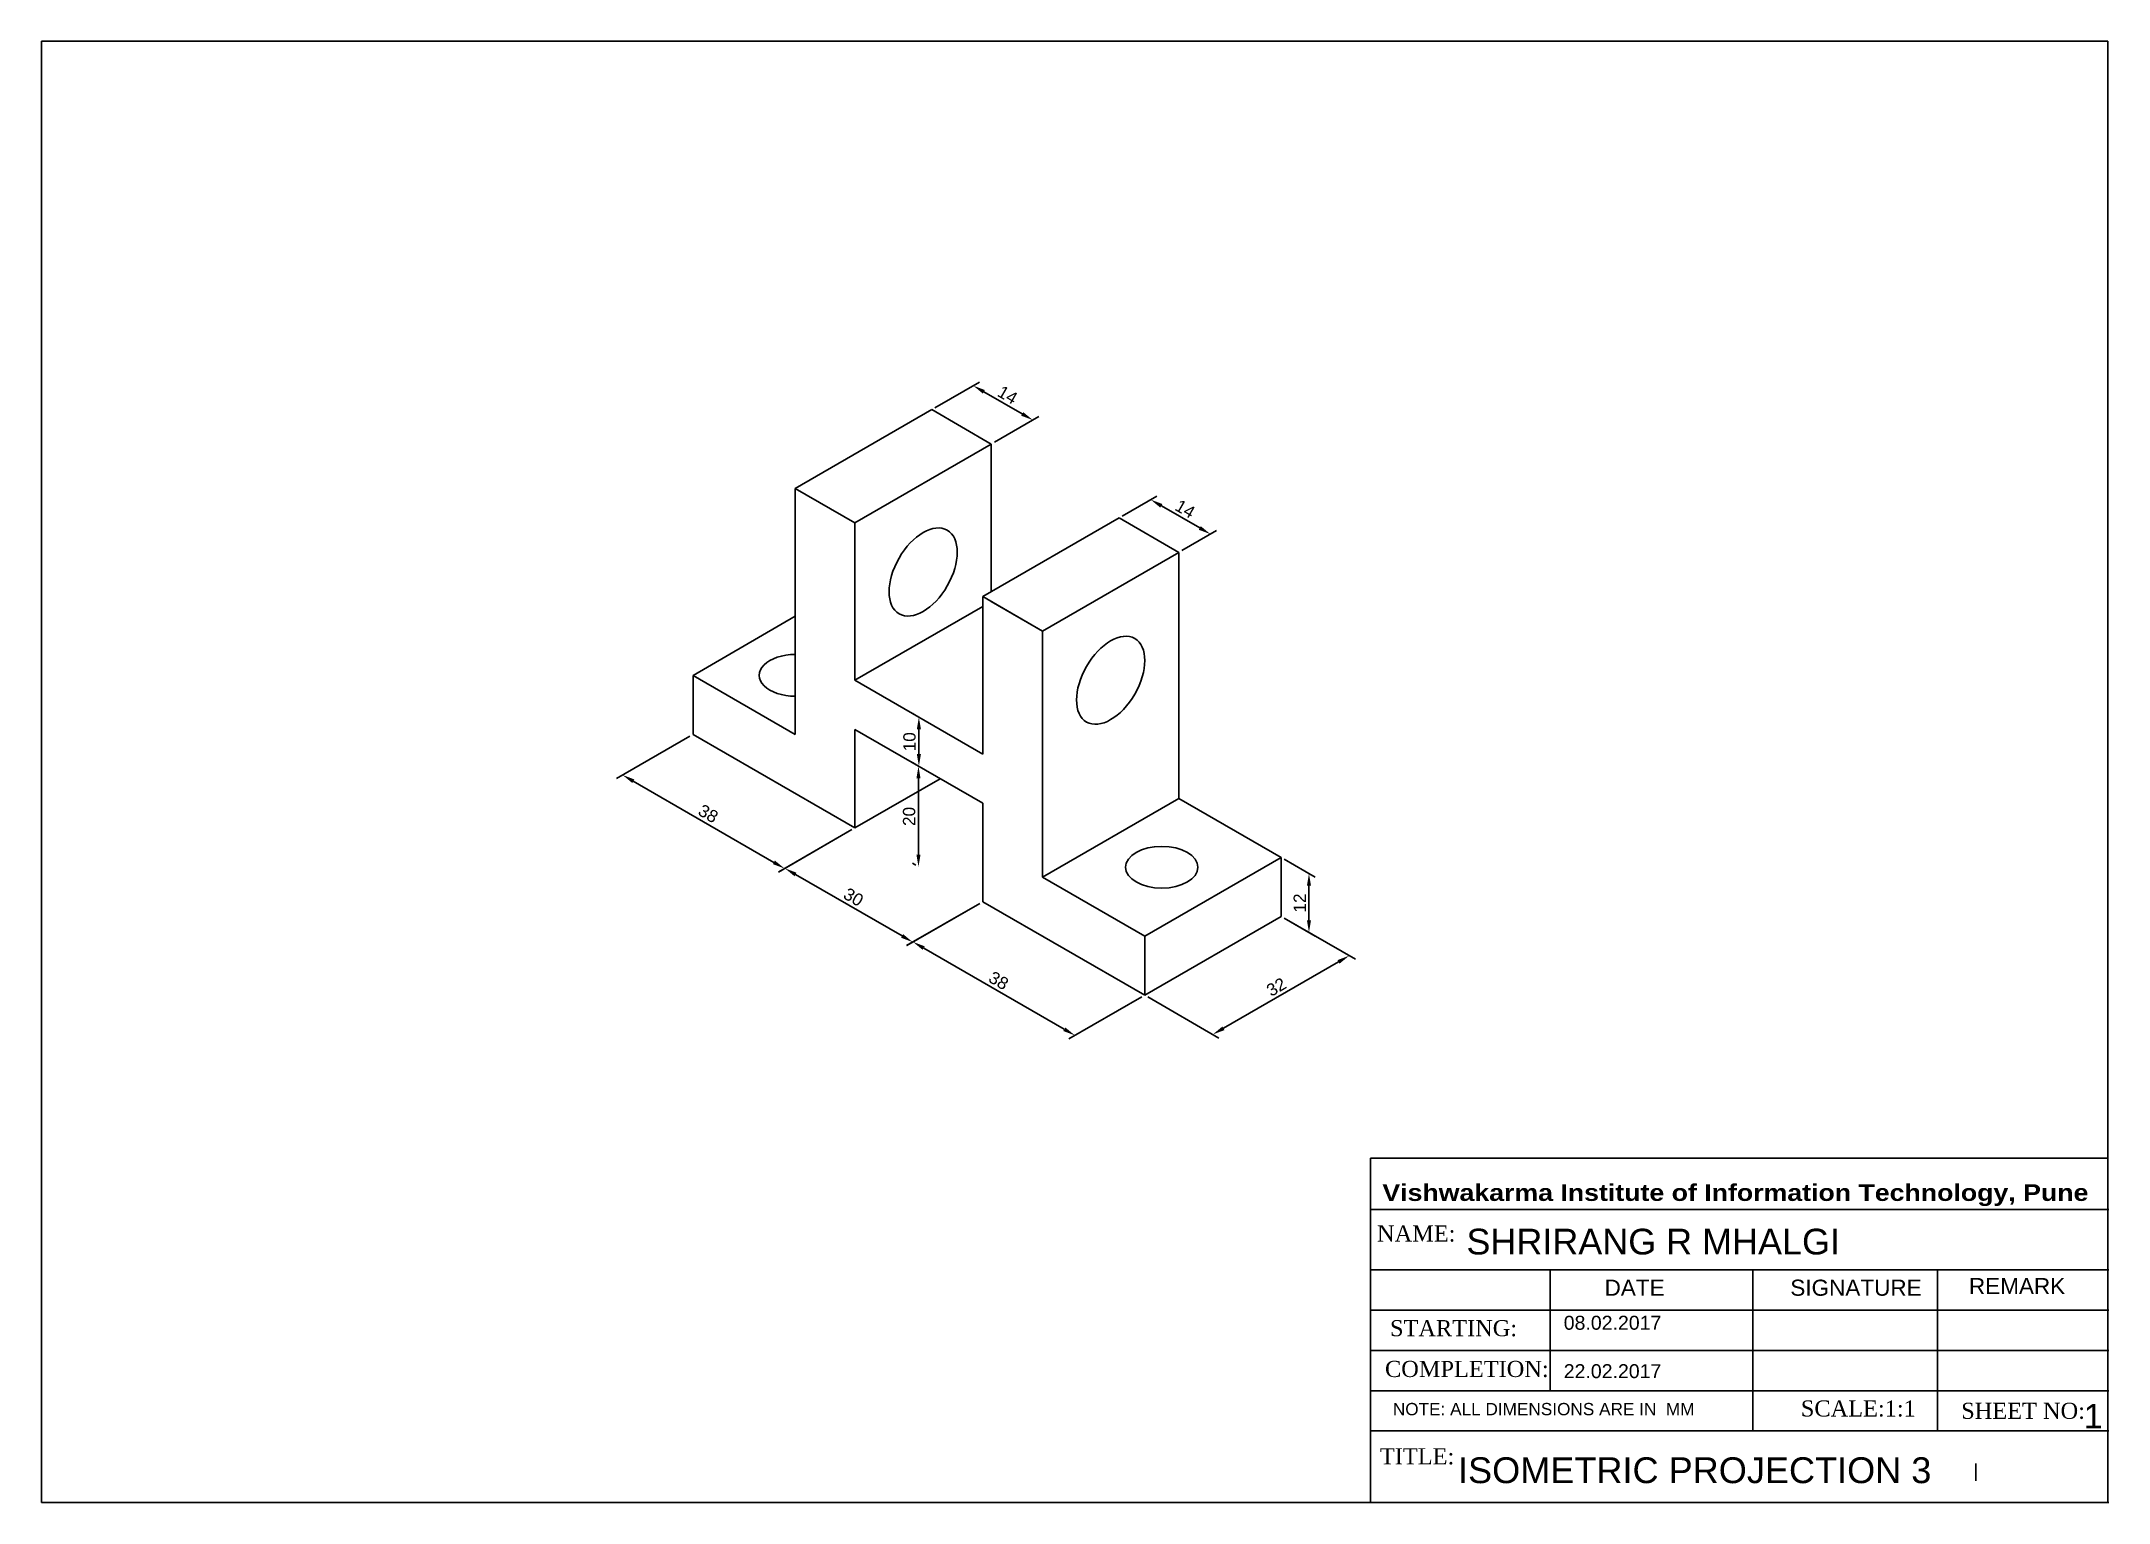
# Model space of a CAD drawing. Header units: inches. Extents: x 0 to 420, y 0 to 297.
import ezdxf

# ---------------------------------------------------------------- set-up
doc = ezdxf.new("R2010")
doc.units = ezdxf.units.IN
doc.header["$MEASUREMENT"] = 0
doc.styles.get("Standard").update_dxf_attribs({"font": 'arial.ttf'})
doc.dimstyles.new('ISO-25', dxfattribs={"dimtxt": 2.5, "dimasz": 2.5, "dimexe": 1.25, "dimexo": 0.625, "dimtad": 1, "dimdec": 0, "dimtxsty": 'Standard', "dimcen": 2.5, "dimadec": 0, "dimazin": 0, "dimtfac": 1, "dimtdec": 0, "dimtmove": 0, "dimatfit": 3, "dimfxl": 1, "dimarcsym": 0})

# ---------------------------------------------------------------- blocks, each defined once
blk = doc.blocks.new('*D2')
at = {"color": 0, "lineweight": -2, "transparency": 16777216}
for p, q in [((219.67, 200.59), (226.7, 204.66)), ((227.62, 202.69), (235.41, 198.19)), ((231.79, 193.59), (238.83, 197.66))]:
    blk.add_line(p, q, dxfattribs=at)
at = {"color": 0, "transparency": 16777216}
for points in [[(227.83, 203.05), (227.41, 202.32), (225.45, 203.94)], [(235.62, 198.55), (235.21, 197.82), (237.58, 196.94)]]:
    blk.add_solid(points, dxfattribs=at)
at = {"layer": 'Defpoints', "color": 0, "transparency": 16777216}
for p in [(219.04, 200.23), (237.58, 196.94), (231.17, 193.23)]:
    blk.add_point(p, dxfattribs=at)
at = {"color": 0, "transparency": 16777216, "insert": (232.46, 202.06), "char_height": 2.5, "attachment_point": 5, "rotation": 330}
blk.add_mtext('14', dxfattribs=at)
blk = doc.blocks.new('*D3')
at = {"color": 0, "lineweight": -2, "transparency": 16777216}
for p, q in [((181.56, 222.59), (190.63, 227.83)), ((191.54, 225.86), (199.34, 221.36)), ((193.69, 215.59), (202.75, 220.83))]:
    blk.add_line(p, q, dxfattribs=at)
at = {"color": 0, "transparency": 16777216}
for points in [[(191.75, 226.22), (191.34, 225.5), (189.38, 227.11)], [(199.55, 221.72), (199.13, 221), (201.5, 220.11)]]:
    blk.add_solid(points, dxfattribs=at)
at = {"layer": 'Defpoints', "color": 0, "transparency": 16777216}
for p in [(180.94, 222.23), (201.5, 220.11), (193.06, 215.23)]:
    blk.add_point(p, dxfattribs=at)
at = {"color": 0, "transparency": 16777216, "insert": (196.38, 225.23), "char_height": 2.5, "attachment_point": 5, "rotation": 330}
blk.add_mtext('14', dxfattribs=at)
blk = doc.blocks.new('*D4')
at = {"color": 0, "lineweight": -2, "transparency": 16777216}
for p, q in [((131.82, 155.87), (116.88, 147.25)), ((120.3, 146.72), (148.87, 130.22)), ((164.73, 136.87), (149.79, 128.25))]:
    blk.add_line(p, q, dxfattribs=at)
at = {"color": 0, "transparency": 16777216}
for points in [[(120.5, 147.08), (120.09, 146.36), (118.13, 147.97)], [(149.08, 130.58), (148.67, 129.86), (151.04, 128.97)]]:
    blk.add_solid(points, dxfattribs=at)
at = {"layer": 'Defpoints', "color": 0, "transparency": 16777216}
for p in [(132.44, 156.23), (165.35, 137.23), (151.04, 128.97)]:
    blk.add_point(p, dxfattribs=at)
at = {"color": 0, "transparency": 16777216, "insert": (135.54, 140.12), "char_height": 2.5, "attachment_point": 5, "rotation": 330}
blk.add_mtext('38', dxfattribs=at)
blk = doc.blocks.new('*D5')
at = {"color": 0, "lineweight": -2, "transparency": 16777216}
for p, q in [((164.73, 136.87), (149.86, 128.29)), ((153.28, 127.76), (174.93, 115.26)), ((190.71, 121.87), (175.84, 113.29))]:
    blk.add_line(p, q, dxfattribs=at)
at = {"color": 0, "transparency": 16777216}
for points in [[(153.48, 128.12), (153.07, 127.4), (151.11, 129.01)], [(175.14, 115.62), (174.72, 114.9), (177.09, 114.01)]]:
    blk.add_solid(points, dxfattribs=at)
at = {"layer": 'Defpoints', "color": 0, "transparency": 16777216}
for p in [(165.35, 137.23), (191.33, 122.23), (177.09, 114.01)]:
    blk.add_point(p, dxfattribs=at)
at = {"color": 0, "transparency": 16777216, "insert": (165.05, 123.16), "char_height": 2.5, "attachment_point": 5, "rotation": 330}
blk.add_mtext('30', dxfattribs=at)
blk = doc.blocks.new('*D6')
at = {"color": 0, "lineweight": -2, "transparency": 16777216}
for p, q in [((190.71, 121.87), (175.9, 113.33)), ((179.32, 112.8), (207.89, 96.3)), ((223.62, 102.87), (208.81, 94.33))]:
    blk.add_line(p, q, dxfattribs=at)
at = {"color": 0, "transparency": 16777216}
for points in [[(179.52, 113.16), (179.11, 112.44), (177.15, 114.05)], [(208.1, 96.66), (207.69, 95.94), (210.06, 95.05)]]:
    blk.add_solid(points, dxfattribs=at)
at = {"layer": 'Defpoints', "color": 0, "transparency": 16777216}
for p in [(191.33, 122.23), (224.24, 103.23), (210.06, 95.05)]:
    blk.add_point(p, dxfattribs=at)
at = {"color": 0, "transparency": 16777216, "insert": (194.56, 106.19), "char_height": 2.5, "attachment_point": 5, "rotation": 330}
blk.add_mtext('38', dxfattribs=at)
blk = doc.blocks.new('*D7')
at = {"color": 0, "lineweight": -2, "transparency": 16777216}
for p, q in [((252.58, 118.87), (267.04, 110.52)), ((240.24, 96.5), (263.63, 110)), ((224.87, 102.87), (239.33, 94.52))]:
    blk.add_line(p, q, dxfattribs=at)
at = {"color": 0, "transparency": 16777216}
for points in [[(263.42, 110.36), (263.83, 109.63), (265.79, 111.25)], [(240.03, 96.86), (240.45, 96.13), (238.08, 95.25)]]:
    blk.add_solid(points, dxfattribs=at)
at = {"layer": 'Defpoints', "color": 0, "transparency": 16777216}
for p in [(251.95, 119.23), (265.79, 111.25), (224.24, 103.23)]:
    blk.add_point(p, dxfattribs=at)
at = {"color": 0, "transparency": 16777216, "insert": (250.98, 104.89), "char_height": 2.5, "attachment_point": 5, "rotation": 30}
blk.add_mtext('32', dxfattribs=at)
blk = doc.blocks.new('*D8')
at = {"color": 0, "lineweight": -2, "transparency": 16777216}
for p, q in [((177.72, 160.09), (177.09, 160.46)), ((178.34, 152.23), (178.34, 157.23)), ((177.72, 150.09), (177.09, 150.46))]:
    blk.add_line(p, q, dxfattribs=at)
at = {"color": 0, "transparency": 16777216}
for points in [[(177.92, 157.23), (178.76, 157.23), (178.34, 159.73)], [(177.92, 152.23), (178.76, 152.23), (178.34, 149.73)]]:
    blk.add_solid(points, dxfattribs=at)
at = {"layer": 'Defpoints', "color": 0, "transparency": 16777216}
for p in [(178.34, 159.73), (178.34, 159.73), (178.34, 149.73)]:
    blk.add_point(p, dxfattribs=at)
at = {"color": 0, "transparency": 16777216, "insert": (176.44, 154.73), "char_height": 2.5, "attachment_point": 5, "rotation": 90}
blk.add_mtext('10', dxfattribs=at)
blk = doc.blocks.new('*D9')
at = {"color": 0, "lineweight": -2, "transparency": 16777216}
for p, q in [((252.58, 130.87), (258.87, 127.24)), ((257.62, 125.46), (257.62, 118.46)), ((252.58, 118.87), (258.87, 115.24))]:
    blk.add_line(p, q, dxfattribs=at)
at = {"color": 0, "transparency": 16777216}
for points in [[(257.2, 125.46), (258.03, 125.46), (257.62, 127.96)], [(257.2, 118.46), (258.03, 118.46), (257.62, 115.96)]]:
    blk.add_solid(points, dxfattribs=at)
at = {"layer": 'Defpoints', "color": 0, "transparency": 16777216}
for p in [(251.95, 131.23), (251.95, 119.23), (257.62, 115.96)]:
    blk.add_point(p, dxfattribs=at)
at = {"color": 0, "transparency": 16777216, "insert": (255.74, 121.96), "char_height": 2.5, "attachment_point": 5, "rotation": 90}
blk.add_mtext('12', dxfattribs=at)
blk = doc.blocks.new('*D1')
at = {"color": 0, "lineweight": -2, "transparency": 16777216}
for p, q in [((177.72, 150.09), (177.01, 150.5)), ((178.26, 147.28), (178.26, 131.81)), ((177.72, 129.62), (177.01, 130.03))]:
    blk.add_line(p, q, dxfattribs=at)
at = {"color": 0, "transparency": 16777216}
for points in [[(177.84, 147.28), (178.67, 147.28), (178.26, 149.78)], [(177.84, 131.81), (178.67, 131.81), (178.26, 129.31)]]:
    blk.add_solid(points, dxfattribs=at)
at = {"layer": 'Defpoints', "color": 0, "transparency": 16777216}
for p in [(178.34, 149.73), (178.26, 129.31), (178.34, 129.26)]:
    blk.add_point(p, dxfattribs=at)
at = {"color": 0, "transparency": 16777216, "insert": (176.36, 139.55), "char_height": 2.5, "attachment_point": 5, "rotation": 90}
blk.add_mtext('20', dxfattribs=at)

msp = doc.modelspace()

# ---------------------------------------------------------------- linework, layer by layer
for p, q in [((0, 0.09), (0, 297.09)), ((0, 297.09), (420, 297.09)), ((420, 297.09), (420, 0.09)), ((270.14, 70.09), (270.14, 0.09)), ((270.14, 70.09), (420, 70.09)), ((0, 0.09), (420, 0.09)), ((420.14, 0.09), (270.14, 0.09))]:
    msp.add_line(p, q)
at = {"color": 30, "true_color": 0xf26722, "transparency": 33554671}
for p, q in [((153.23, 206.23), (180.94, 222.23)), ((193.06, 215.23), (180.94, 222.23)), ((165.35, 199.23), (193.06, 215.23)), ((193.06, 185.23), (193.06, 215.23)), ((165.35, 199.23), (153.23, 206.23)), ((153.23, 206.23), (153.23, 156.23)), ((165.35, 167.23), (165.35, 199.23)), ((191.33, 184.23), (219.04, 200.23)), ((231.17, 193.23), (219.04, 200.23)), ((203.46, 177.23), (231.17, 193.23)), ((231.17, 143.23), (231.17, 193.23)), ((231.17, 193.23), (231.17, 175.23)), ((165.35, 167.23), (191.33, 182.23)), ((203.46, 177.23), (191.33, 184.23)), ((191.33, 184.23), (191.33, 152.23)), ((203.46, 177.23), (193.06, 183.23)), ((132.44, 168.23), (153.23, 180.23)), ((203.46, 127.23), (203.46, 177.23)), ((153.23, 156.23), (132.44, 168.23)), ((132.44, 168.23), (132.44, 156.23)), ((191.33, 152.23), (165.35, 167.23)), ((132.44, 156.23), (165.35, 137.23)), ((165.35, 137.23), (165.35, 157.23)), ((165.35, 157.23), (191.33, 142.23)), ((165.35, 137.23), (182.67, 147.23)), ((203.46, 127.23), (231.17, 143.23)), ((251.95, 131.23), (231.17, 143.23)), ((191.33, 142.23), (191.33, 122.23)), ((224.24, 115.23), (251.95, 131.23)), ((251.95, 119.23), (251.95, 131.23)), ((224.24, 115.23), (203.46, 127.23)), ((191.33, 122.23), (224.24, 103.23)), ((224.24, 103.23), (251.95, 119.23)), ((224.24, 103.23), (224.24, 115.23))]:
    msp.add_line(p, q, dxfattribs=at)
at = {"color": 7}
for p, q in [((420.14, 59.69), (270.14, 59.69)), ((420.14, 47.4), (270.14, 47.4)), ((306.61, 47.4), (306.61, 22.84)), ((347.82, 47.4), (347.82, 14.65)), ((420.14, 39.22), (270.14, 39.22)), ((420.14, 30.98), (270.14, 31.03)), ((420.14, 22.84), (270.14, 22.84)), ((420.14, 14.65), (270.14, 14.65)), ((393.15, 8.04), (393.15, 4.49))]:
    msp.add_line(p, q, dxfattribs=at)
at = {"color": 7, "true_color": 0xffffff}
msp.add_line((385.34, 47.4), (385.34, 14.65), dxfattribs=at)
at = {"color": 30, "true_color": 0xf26722, "transparency": 33554671}
for centre, major_axis in [((179.21, 189.23), (-4.9, -8.49)), ((217.31, 167.23), (-4.9, -8.49)), ((227.7, 129.23), (-7.35, 0))]:
    msp.add_ellipse(centre, major_axis=major_axis, ratio=0.57735, dxfattribs=at)
msp.add_ellipse((153.23, 168.23), major_axis=(-7.35, 0), ratio=0.57735, start_param=4.712389, end_param=7.853982, dxfattribs=at)

# ---------------------------------------------------------------- texts
at = {"color": 51, "true_color": 0xf7f281}
for s, height, p in [('SHRIRANG R MHALGI', 5.2306, (289.62, 50.53)), ('ISOMETRIC PROJECTION 3', 5.2522, (287.91, 4.05))]:
    msp.add_text(s, height=height, dxfattribs=at).set_placement(p)
at = {"color": 51, "true_color": 0xf8f6b0}
for s, p in [('08.02.2017', (309.39, 35.23)), ('22.02.2017', (309.39, 25.39))]:
    msp.add_text(s, height=2.838, dxfattribs=at).set_placement(p)
at = {"color": 7, "attachment_point": 1}
for s, insert, char_height, width in [('{\\fArial Black|b0|i0|c0|p34;Vishwakarma Institute of Information Technology, Pune}', (272.53, 64.8), 3.3933, 150.1833), ('{\\fTimes New Roman|b0|i0|c0|p18;NAME:}', (271.45, 56.43), 3.2753, 146.4563), ('DATE', (317.69, 45.41), 3.275, 10.791), ('SIGNATURE', (355.44, 45.41), 3.275, 10.791), ('REMARK', (391.74, 45.74), 3.275, 10.791), ('{\\fTimes New Roman|b0|i0|c0|p18;STARTING:}', (274.08, 37.19), 3.2753, 10.791), ('{\\fTimes New Roman|b0|i0|c0|p18;COMPLETION:}', (273.07, 28.9), 3.2753, 10.791), ('{\\fTimes New Roman|b0|i0|c0|p18;SCALE:1:1}', (357.58, 20.87), 3.2753, 10.791), ('{\\fTimes New Roman|b0|i0|c0|p18;SHEET NO:}', (390.17, 20.39), 3.2753, 36.0616), ('{\\fTimes New Roman|b0|i0|c0|p18;TITLE:}', (272.04, 11.15), 3.2753, 177.6465)]:
    msp.add_mtext(s, dxfattribs=dict(at, insert=insert, char_height=char_height, width=width))
at = {"attachment_point": 1}
for s, insert, char_height, width in [('NOTE: ALL DIMENSIONS ARE IN  MM', (274.66, 20.35), 2.5, 65.0687), ('1', (415.07, 20.16), 5, 3.6687)]:
    msp.add_mtext(s, dxfattribs=dict(at, insert=insert, char_height=char_height, width=width))

# ---------------------------------------------------------------- dimensions: what is measured, and where the dimension line sits
at = {"color": 152, "true_color": 0x2776bb, "transparency": 33554671}
for p1, p2, distance, picture, middle in [((180.94, 222.23), (193.06, 215.23), 8.44, '*D3', (196.38, 225.23)), ((219.04, 200.23), (231.17, 193.23), 6.41, '*D2', (232.46, 202.06)), ((178.34, 149.73), (178.34, 159.73), 0, '*D8', (176.44, 154.73)), ((132.44, 156.23), (165.35, 137.23), -14.31, '*D4', (135.54, 140.12)), ((178.34, 149.73), (178.34, 129.26), -0.08, '*D1', (176.36, 139.55)), ((165.35, 137.23), (191.33, 122.23), -14.24, '*D5', (165.05, 123.16)), ((251.95, 131.23), (251.95, 119.23), 5.66, '*D9', (255.74, 121.96)), ((191.33, 122.23), (224.24, 103.23), -14.18, '*D6', (194.56, 106.19)), ((224.24, 103.23), (251.95, 119.23), -13.84, '*D7', (250.98, 104.89))]:
    dim = msp.add_aligned_dim(p1=p1, p2=p2, distance=distance, dimstyle='ISO-25', dxfattribs=at)
    dim.commit()
    dim.dimension.update_dxf_attribs({"geometry": picture, "text_midpoint": middle})

doc.saveas('drawing.dxf')
